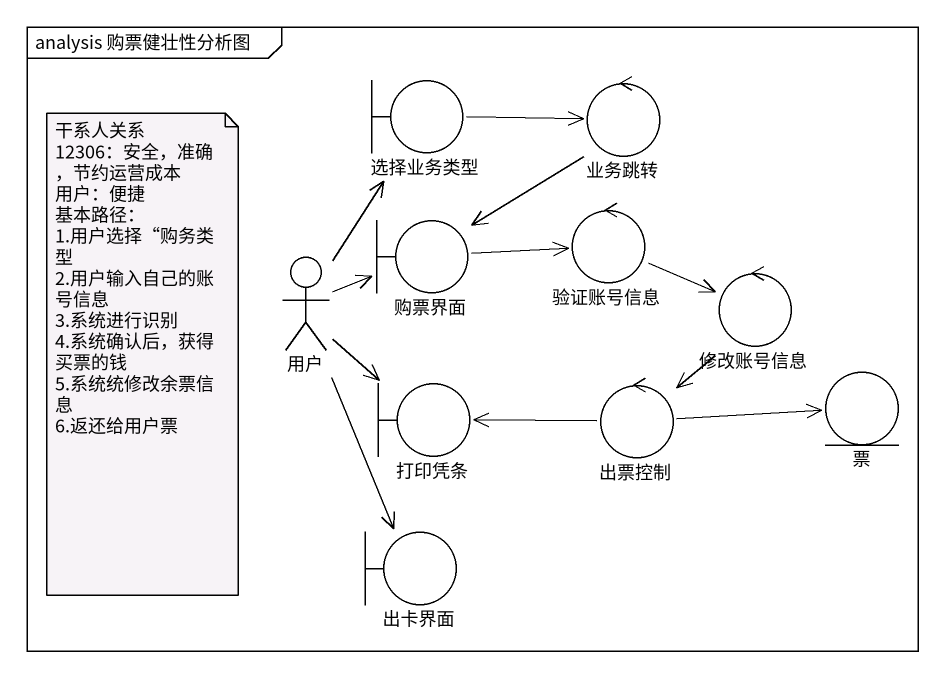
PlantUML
@startuml
mainframe analysis 购票健壮性分析图
boundary 选择业务类型
control 业务跳转
actor 用户
boundary 购票界面
control 验证账号信息
control 修改账号信息
boundary 打印凭条
control 出票控制
entity 票
boundary 出卡界面
选择业务类型 -right-> 业务跳转
业务跳转 --> 购票界面
用户 -up-> 选择业务类型
用户 -right-> 购票界面
用户 --> 打印凭条
用户 --> 出卡界面
购票界面 -right-> 验证账号信息
验证账号信息 -right-> 修改账号信息
修改账号信息 --> 出票控制
出票控制 -left-> 打印凭条
出票控制 -right-> 票
note as N1
  干系人关系
  12306：安全，准确，节约运营成本
  用户：便捷
  基本路径：
  1.用户选择“购务类型
  2.用户输入自己的账号信息
  3.系统进行识别
  4.系统确认后，获得买票的钱
  5.系统统修改余票信息
  6.返还给用户票
end note
@enduml
